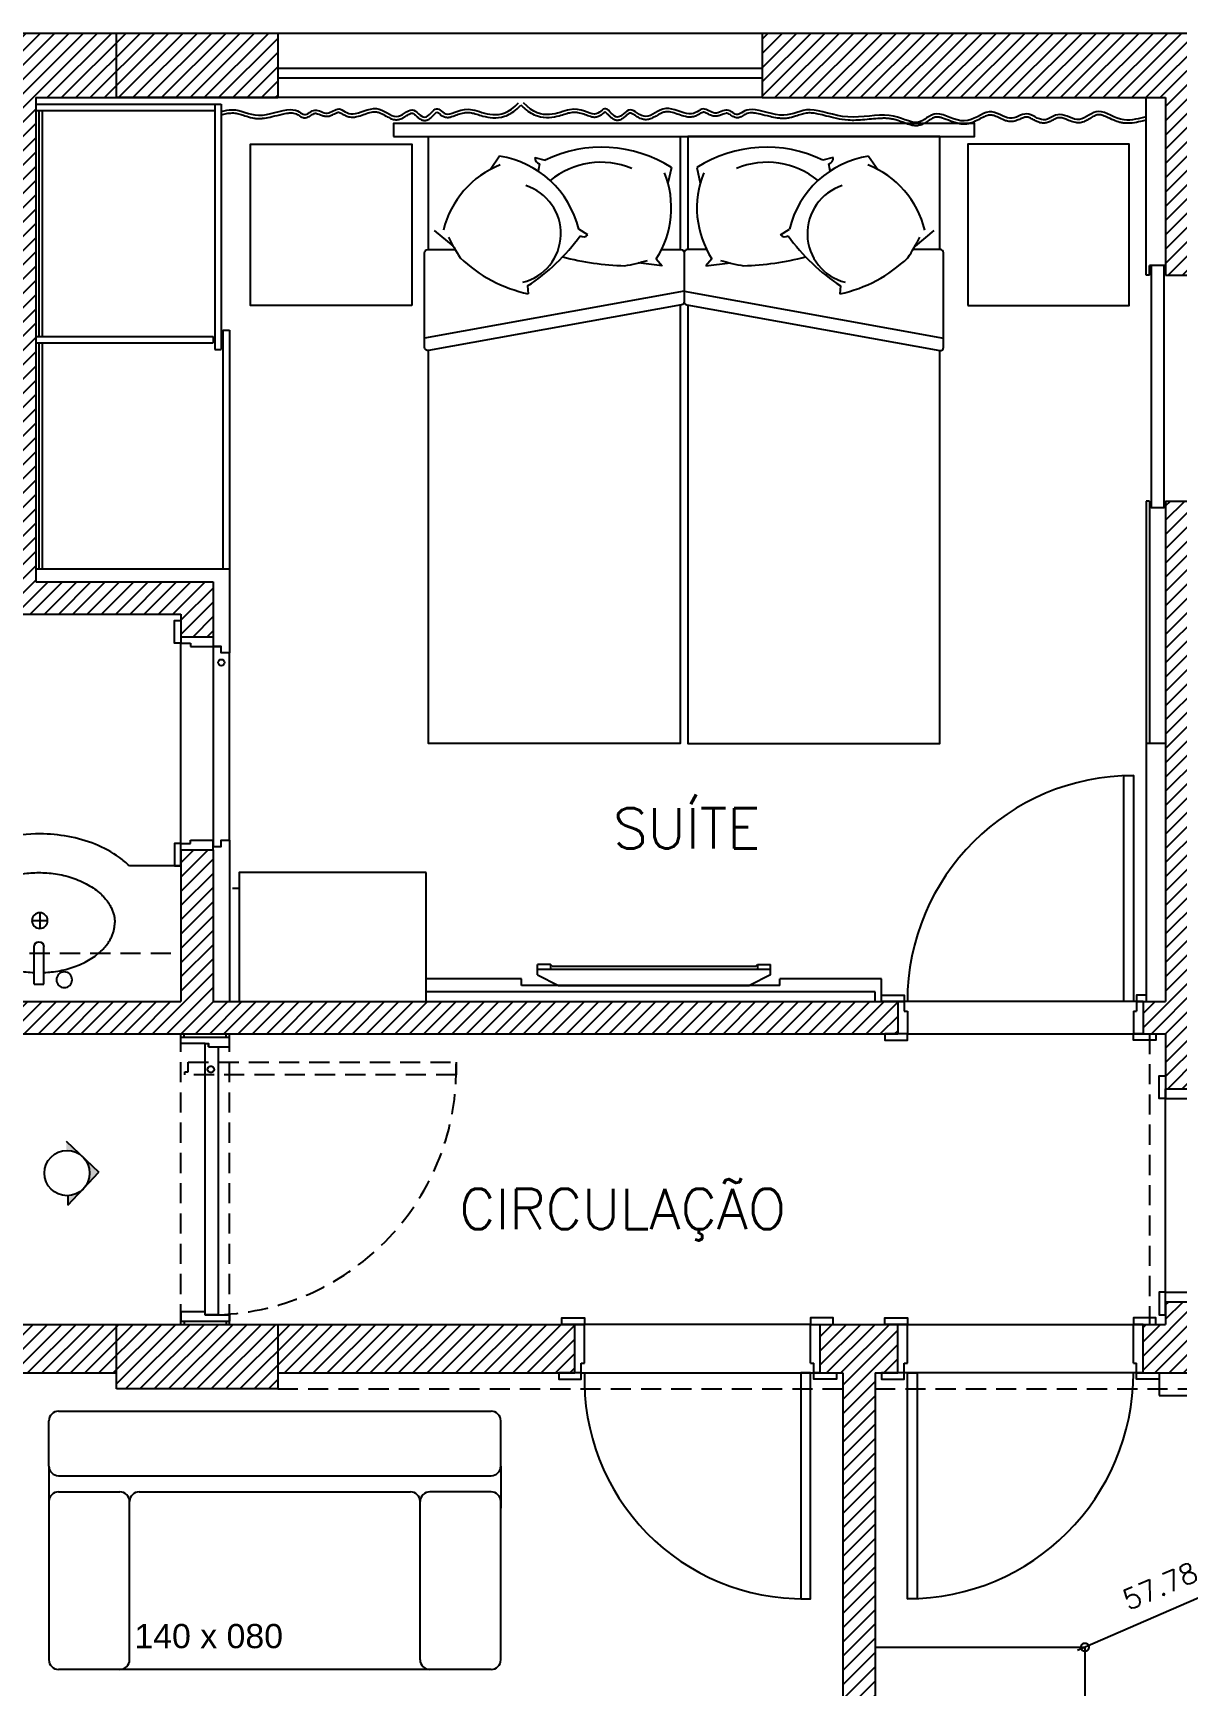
# Model space of a CAD drawing. Extents: x 126968 to 132038, y -1805 to 3860.
# Drawn here: x 127974 to 128328, y -594 to -82 of the extents above; entities that cross this region are included whole.
import ezdxf
from ezdxf.enums import TextEntityAlignment as Align

# ---------------------------------------------------------------- set-up
doc = ezdxf.new("R2010")
doc.units = 0
doc.header["$MEASUREMENT"] = 0
doc.header["$PDMODE"] = 3
doc.linetypes.add('HIDDEN', pattern=[0.375, 0.25, -0.125])
doc.layers.get('0').update_dxf_attribs({"linetype": 'CONTINUOUS'})
doc.layers.get('Defpoints').update_dxf_attribs({"linetype": 'CONTINUOUS'})
doc.layers.add('COTA', color=8, linetype='CONTINUOUS', lineweight=5)
for name, color, linetype in [('ESCR03', 3, 'CONTINUOUS'), ('PENA01', 1, 'CONTINUOUS'), ('PENA02', 2, 'CONTINUOUS'), ('PENA03', 3, 'CONTINUOUS'), ('PENA04', 4, 'CONTINUOUS'), ('PENA06', 6, 'CONTINUOUS')]:
    doc.layers.add(name, color=color, linetype=linetype)
doc.layers.add('PROJEÇÃO', color=1, linetype='HIDDEN', transparency=0.51)
doc.styles.add('Arial', font='arial.ttf', dxfattribs={"height": 0.3125})
doc.styles.add('ROMANS', font='ROMANS.SHX')
doc.styles.get("Standard").update_dxf_attribs({"font": 'romans.shx'})
doc.dimstyles.new('COTAS_1_25', dxfattribs={"dimscale": 25, "dimtxt": 0.25, "dimasz": 0.2, "dimexe": 0.1, "dimexo": 0.2, "dimgap": 0.2, "dimtad": 1, "dimdsep": 46, "dimtxsty": 'Standard', "dimblk1": 'DOTSMALL', "dimblk2": 'DOTSMALL', "dimsah": 1, "dimcen": 0.1, "dimdle": 0.1, "dimse1": 1, "dimse2": 1, "dimclrt": 2, "dimadec": 0, "dimazin": 0, "dimtfac": 1, "dimtmove": 2, "dimatfit": 3, "dimldrblk": 'DOTSMALL', "dimfxl": 1, "dimtolj": 1, "dimtzin": 0, "dimarcsym": 0})

# ---------------------------------------------------------------- blocks, each defined once
blk = doc.blocks.new('LAVATORIO02')
at = {"layer": 'PENA02', "linetype": 'Continuous'}
for p, q in [((-0.4627, 0.275), (-0.4627, 0.2264)), ((-0.4384, 0.2507), (-0.487, 0.2507)), ((-0.4751, 0.0535), (-0.4751, 0.1702)), ((-0.4451, 0.0535), (-0.4451, 0.1702)), ((-0.4451, 0.0535), (-0.4751, 0.0535))]:
    blk.add_line(p, q, dxfattribs=at)
for centre in [(-0.4627, 0.2507), (-0.5387, 0.0674), (-0.3686, 0.0674)]:
    blk.add_circle(centre, 0.0243, dxfattribs=at)
blk.add_arc((-0.4601, 0.1702), 0.015, 0, 180, dxfattribs=at)
blk.add_rational_spline([(-0.2251, 0.2444), (-0.2251, 0.3994), (-0.4601, 0.3994), (-0.6951, 0.3994), (-0.6951, 0.2444)], [1, 0.688869268643, 1, 0.688869268642, 1], degree=2, knots=[3.141593, 3.141593, 3.141593, 4.712389, 4.712389, 6.283185, 6.283185, 6.283185], dxfattribs=at)
for points, weights in [([(-0.4751, 0.0897), (-0.6951, 0.0994), (-0.6951, 0.2444)], [0.97289345728, 0.703070764225, 1]), ([(-0.2251, 0.2444), (-0.2251, 0.0994), (-0.4451, 0.0897)], [1, 0.703070764227, 0.972893457279])]:
    blk.add_rational_spline(points, weights, degree=2, dxfattribs=at)
blk = doc.blocks.new('_DOTSMALL')
at = {"color": 0, "linetype": 'ByBlock', "const_width": 0.5}
blk.add_lwpolyline([(-0.0625, 0, 1), (0.0625, 0, 1)], format="xyb", close=True, dxfattribs=at)
blk = doc.blocks.new('*D218')
at = {"layer": 'COTA', "color": 0, "lineweight": -2, "transparency": 16777216}
blk.add_line((128354.72, -558.46), (128297.14, -583.45), dxfattribs=at)
at = {"layer": 'Defpoints', "color": 0, "transparency": 16777216}
for p in [(128352.43, -559.46), (128299.43, -582.46), (128299.43, -582.46)]:
    blk.add_point(p, dxfattribs=at)
at = {"layer": 'COTA', "color": 0, "lineweight": -2, "transparency": 16777216, "xscale": 5, "yscale": 5, "zscale": 5}
for p, rotation in [((128352.43, -559.46), 23.45902408143434), ((128299.43, -582.46), 203.4590240814343)]:
    blk.add_blockref('_DOTSMALL', p, dxfattribs=dict(at, rotation=rotation))
at = {"layer": 'COTA', "color": 2, "transparency": 16777216, "insert": (128322.69, -563.5), "char_height": 6.25, "attachment_point": 5, "rotation": 23.459}
blk.add_mtext('\\A1;57.78', dxfattribs=at)

msp = doc.modelspace()

# ---------------------------------------------------------------- hatches: boundary and pattern name
h = msp.add_hatch(color=256)
h.paths.add_polyline_path([(127989.232, -440.4, 0.1916668), (127991.146, -435.59, 0.2061781), (127988.955, -430.504), (127994.041, -435.314)])
h.paths.add_polyline_path([(127988.955, -430.504, 0.1989124), (127983.95, -428.593), (127983.869, -425.695)])
h.paths.add_polyline_path([(127984.422, -445.486), (127984.341, -442.588, 0.1989124), (127989.232, -440.4)])
at = {"layer": 'PENA06'}
h = msp.add_hatch(dxfattribs=at)
h.set_pattern_fill('ANSI31', color=256, scale=25)
h.set_pattern_definition([(45, (126424.6877, -1487.8683), (-2.2097087, 2.2097087), [])])
h.paths.add_polyline_path([(127484.429, -82.458), (127414.429, -82.458), (127414.429, -102.458), (127484.429, -102.458)])
h.paths.add_polyline_path([(127504.429, -82.458), (127484.429, -82.458), (127484.429, -132.458), (127504.429, -132.458)])
h.paths.add_polyline_path([(127314.429, -82.458), (127224.429, -82.458), (127224.429, -402.458), (127239.429, -402.458), (127239.429, -102.458), (127314.429, -102.458)])
h.paths.add_polyline_path([(127389.429, -531.458), (127239.429, -531.458), (127239.429, -482.458), (127224.429, -482.458), (127224.429, -802.458), (127099.429, -802.458), (127099.429, -817.458), (127239.429, -817.458), (127239.429, -546.458), (127314.429, -546.458), (127314.429, -731.458), (127489.429, -731.458), (127489.429, -817.458), (127629.429, -817.458), (127629.429, -802.458), (127504.429, -802.458), (127504.429, -505.458), (127489.429, -505.458), (127489.429, -509.458), (127489.429, -531.458), (127459.429, -531.458), (127459.429, -546.458), (127489.429, -546.458), (127489.429, -716.458), (127329.429, -716.458), (127329.429, -546.458), (127389.429, -546.458)])
h.paths.add_polyline_path([(127504.429, -361.458), (127484.429, -361.458), (127484.429, -411.458), (127504.429, -411.458)])
h.paths.add_polyline_path([(127504.429, -132.458), (127489.429, -132.458), (127489.429, -361.458), (127504.429, -361.458)])
h.paths.add_polyline_path([(127621.429, -377.458), (127616.429, -377.458), (127504.429, -377.458), (127504.429, -392.458), (127621.429, -392.458)])
h.paths.add_polyline_path([(128241.429, -382.458), (128236.429, -382.458), (128029.429, -382.458), (128029.429, -335.458), (128019.429, -335.458), (128019.429, -340.458), (128019.429, -382.458), (127779.429, -382.458), (127779.429, -262.458), (127849.429, -262.458), (127849.429, -252.458), (127779.429, -252.458), (127779.429, -244.458), (127769.429, -244.458), (127769.429, -247.458), (127769.429, -297.458), (127769.429, -382.458), (127697.429, -382.458), (127697.429, -392.458), (127701.429, -392.458), (128241.429, -392.458)])
h.paths.add_polyline_path([(127789.429, -82.458), (127769.429, -82.458), (127769.429, -132.458), (127789.429, -132.458)])
h.paths.add_polyline_path([(127769.429, -82.458), (127614.429, -82.458), (127614.429, -102.458), (127769.429, -102.458)])
h.paths.add_polyline_path([(127999.429, -82.458), (127964.429, -82.458), (127964.429, -252.458), (127924.429, -252.458), (127909.429, -252.458), (127909.429, -262.458), (128019.429, -262.458), (128019.429, -269.458), (128029.429, -269.458), (128029.429, -252.458), (127974.429, -252.458), (127974.429, -102.458), (127999.429, -102.458)])
h.paths.add_polyline_path([(128049.429, -82.458), (127999.429, -82.458), (127999.429, -102.458), (128049.429, -102.458)])
h.paths.add_polyline_path([(128339.429, -82.458), (128199.429, -82.458), (128199.429, -102.458), (128324.429, -102.458), (128324.429, -157.458), (128339.429, -157.458)])
h.paths.add_polyline_path([(128361.929, -237.458), (128339.429, -237.458), (128339.429, -227.458), (128324.429, -227.458), (128324.429, -382.458), (128317.429, -382.458), (128317.429, -392.458), (128321.429, -392.458), (128324.429, -392.458), (128324.429, -409.458), (128334.429, -409.458), (128334.429, -404.458), (128334.429, -252.458), (128361.929, -252.458)])
h.paths.add_polyline_path([(128589.429, -237.458), (128421.929, -237.458), (128421.929, -252.458), (128449.429, -252.458), (128449.429, -482.458), (128334.429, -482.458), (128334.429, -475.458), (128324.429, -475.458), (128324.429, -479.458), (128324.429, -482.458), (128317.429, -482.458), (128317.429, -497.458), (128322.429, -497.458), (128466.429, -497.458), (128466.429, -482.458), (128461.429, -482.458), (128459.429, -482.458), (128459.429, -252.458), (128574.429, -252.458), (128574.429, -302.458), (128589.429, -302.458)])
h.paths.add_polyline_path([(128589.429, -332.458), (128574.429, -332.458), (128574.429, -467.458), (128589.429, -467.458)], flags=17)
h.paths.add_polyline_path([(128594.429, -467.458), (128574.429, -467.458), (128574.429, -517.458), (128594.429, -517.458)])
h.paths.add_polyline_path([(128574.429, -482.458), (128532.429, -482.458), (128532.429, -497.458), (128536.429, -497.458), (128574.429, -497.458)], flags=17)
h.paths.add_polyline_path([(128589.429, -667.458), (128574.429, -667.458), (128574.429, -802.458), (128234.429, -802.458), (128234.429, -497.458), (128241.429, -497.458), (128241.429, -482.458), (128237.429, -482.458), (128217.429, -482.458), (128217.429, -497.458), (128222.429, -497.458), (128224.429, -497.458), (128224.429, -802.458), (128171.929, -802.458), (128171.929, -817.458), (128589.429, -817.458)])
h.paths.add_polyline_path([(127964.429, -497.458), (127999.429, -497.458), (127999.429, -482.458), (127954.429, -482.458), (127954.429, -802.458), (127829.429, -802.458), (127829.429, -817.458), (128021.929, -817.458), (128021.929, -802.458), (127964.429, -802.458)])
h.paths.add_polyline_path([(128049.429, -482.458), (127999.429, -482.458), (127999.429, -502.458), (128049.429, -502.458)])
h.paths.add_polyline_path([(128141.429, -482.458), (128137.429, -482.458), (128049.429, -482.458), (128049.429, -497.458), (128141.429, -497.458)])

# ---------------------------------------------------------------- linework, layer by layer
at = {"ltscale": 0.01}
for p, q in [((128118.11, -120.564), (128115.265, -124.714)), ((128129.062, -120.956), (128132.258, -121.808)), ((128221.482, -120.956), (128218.286, -121.808)), ((128232.434, -120.564), (128235.279, -124.714)), ((128171.334, -124.056), (128170.278, -128.975)), ((128179.21, -124.056), (128180.266, -128.975)), ((128145.446, -144.911), (128142.63, -143.177)), ((128205.098, -144.911), (128207.914, -143.177)), ((128097.889, -143.613), (128103.717, -148.43)), ((128252.655, -143.613), (128246.827, -148.43)), ((128166.648, -152.435), (128168.509, -154.587)), ((128183.896, -152.435), (128182.035, -154.587)), ((128168.509, -154.587), (128161.003, -153.67)), ((128182.035, -154.587), (128189.541, -153.67)), ((128126.778, -160.787), (128127.002, -163.221)), ((128223.766, -160.787), (128223.542, -163.221))]:
    msp.add_line(p, q, dxfattribs=at)
for p, q in [((128175.272, -162.433), (128094.9, -176.937)), ((128175.272, -162.433), (128255.644, -176.937)), ((128129.859, -374.208), (128129.859, -370.958)), ((128133.859, -370.958), (128129.859, -370.958)), ((128129.859, -372.458), (128201.999, -372.458)), ((128134.359, -371.458), (128133.859, -370.958)), ((128133.859, -370.958), (128133.859, -372.458)), ((128133.859, -372.458), (128201.999, -372.458)), ((128134.359, -371.458), (128197.499, -371.458)), ((128197.499, -371.458), (128197.999, -370.958)), ((128197.999, -370.958), (128201.999, -370.958)), ((128197.999, -370.958), (128197.999, -372.458)), ((128201.999, -374.208), (128201.999, -370.958)), ((128129.859, -374.208), (128136.359, -377.458)), ((128136.359, -377.458), (128195.499, -377.458)), ((128201.999, -374.208), (128195.499, -377.458)), ((127983.869, -425.695), (127994.041, -435.314)), ((127984.422, -445.486), (127994.041, -435.314)), ((127984.341, -442.588), (127984.422, -445.486)), ((127981.508, -509.343), (128115.508, -509.343)), ((127978.508, -526.343), (127978.508, -512.343)), ((128118.508, -526.343), (128118.508, -512.343)), ((127978.508, -526.343), (127978.508, -586.343)), ((128118.508, -526.343), (128118.508, -539.343)), ((127981.508, -529.343), (128115.508, -529.343)), ((127981.508, -534.343), (128000.508, -534.343)), ((128003.508, -542.343), (128003.508, -537.343)), ((128006.508, -534.343), (128090.508, -534.343)), ((128093.508, -542.343), (128093.508, -537.343)), ((128115.508, -534.343), (128096.508, -534.343)), ((128118.508, -586.343), (128118.508, -537.343)), ((128118.508, -586.343), (128118.508, -537.343)), ((128003.508, -586.343), (128003.508, -542.343)), ((128093.508, -586.343), (128093.508, -542.343)), ((128115.508, -589.343), (127981.508, -589.343))]:
    msp.add_line(p, q)
for points in [[(128085.214, -114.458), (128265.214, -114.458), (128265.214, -110.458), (128085.214, -110.458)], [(128090.947, -166.877), (128040.947, -166.877), (128040.947, -116.877), (128090.947, -116.877)], [(128263.137, -166.877), (128313.137, -166.877), (128313.137, -116.877), (128263.137, -116.877)]]:
    msp.add_lwpolyline(points, close=True)
for points in [[(128096.072, -149.539), (128096.072, -114.539), (128174.072, -114.539), (128174.072, -149.539)], [(128254.472, -149.539), (128254.472, -114.539), (128176.472, -114.539), (128176.472, -149.539)], [(128174.072, -166.708), (128174.072, -302.539), (128096.072, -302.539), (128096.072, -180.792)], [(128176.472, -166.708), (128176.472, -302.539), (128254.472, -302.539), (128254.472, -180.792)]]:
    msp.add_lwpolyline(points)
for points in [[(128168.293, -149.539), (128174.272, -149.539, -0.4142136), (128175.272, -150.539), (128175.272, -165.655, -0.3628075), (128174.45, -166.639), (128096.073, -180.792, -0.4661556), (128094.9, -179.807), (128094.9, -150.539, -0.4142136), (128095.9, -149.539), (128104.362, -149.539)], [(128182.251, -149.539), (128176.272, -149.539, 0.4142136), (128175.272, -150.539), (128175.272, -165.655, 0.3628075), (128176.094, -166.639), (128254.471, -180.792, 0.4661556), (128255.644, -179.807), (128255.644, -150.539, 0.4142136), (128254.644, -149.539), (128246.182, -149.539)]]:
    msp.add_lwpolyline(points, format="xyb")
msp.add_circle((127984.146, -435.59), 7)
for centre, radius, start, end in [((128113.426, -150.243), 30.047, 13.60214, 81.03184), ((128130.872, -121.146), 1.82, 174.01943, 257.29237), ((128149.765, -158.24), 40.42, 57.7495, 115.66577), ((128149.502, -147.176), 24.688, 67.23781, 129.55432), ((128200.779, -158.24), 40.42, 64.33423, 122.2505), ((128201.042, -147.176), 24.688, 50.44568, 112.76219), ((128237.118, -150.243), 30.047, 98.96816, 166.39786), ((128219.672, -121.146), 1.82, 282.70763, 5.98057), ((128128.977, -150.343), 29.067, 111.46314, 166.3499), ((128189.374, -134.423), 60.016, 168.9507, 171.1852), ((128142.242, -136.648), 29.067, 327.10293, 21.98969), ((128208.302, -136.648), 29.067, 158.01031, 212.89707), ((128161.169, -134.423), 60.016, 8.8148, 11.0493), ((128221.567, -150.343), 29.067, 13.6501, 68.53686), ((128121.514, -144.554), 15.584, 284.29711, 72.12473), ((128229.029, -144.554), 15.584, 107.87527, 255.70289), ((128160.655, -116.036), 65.508, 206.93984, 213.35396), ((128094.19, -110.39), 60.016, 302.88754, 324.50213), ((128144.064, -143.728), 1.82, 236.16046, 319.4334), ((128206.48, -143.728), 1.82, 220.5666, 303.83954), ((128256.354, -110.39), 60.016, 215.49787, 237.11246), ((128189.889, -116.036), 65.508, 326.64604, 333.06016), ((128136.038, -120.726), 43.446, 226.1429, 257.99534), ((128159.674, -67.561), 87.035, 255.35039, 268.13843), ((128145.36, -90.057), 65.508, 280.09887, 286.51299), ((128205.184, -90.057), 65.508, 253.48701, 259.90113), ((128190.87, -67.561), 87.035, 271.86157, 284.64961), ((128214.506, -120.726), 43.446, 282.00466, 313.8571)]:
    msp.add_arc(centre, radius, start, end, dxfattribs=at)
for centre, start, end in [((127981.508, -512.343), 90, 180), ((128115.508, -512.343), 0, 90), ((127981.508, -526.343), 180, 270), ((128115.508, -526.343), 270, 0), ((127981.508, -537.343), 90, 180), ((128000.508, -537.343), 0, 90), ((128006.508, -537.343), 90, 180), ((128090.508, -537.343), 0, 90), ((128096.508, -537.343), 90, 180), ((128115.508, -537.343), 0, 90), ((127981.508, -586.343), 180, 270), ((128000.508, -586.343), 270, 0), ((128096.508, -586.343), 180, 270), ((128115.508, -586.343), 270, 0)]:
    msp.add_arc(centre, 3, start, end)
for points, knots in [([(128031.929, -106.707), (128033.12, -106.427), (128037.669, -105.587), (128042.375, -109.637), (128054.874, -104.573), (128057.577, -109.131), (128060.786, -105.079), (128064.84, -108.455), (128068.387, -104.573), (128071.934, -109.131), (128080.379, -103.897), (128086.291, -110.481), (128091.189, -104.066), (128094.969, -110.849), (128098.762, -103.742), (128101.25, -109.546), (128108.598, -103.505), (128118.079, -110.256), (128124.005, -104.097)], [18.6780891, 18.6780891, 18.6780891, 18.6780891, 19, 20, 21, 22, 23, 24, 25, 26, 27, 28, 29, 30, 31, 32, 33, 34, 34, 34, 34]), ([(128031.929, -107.735), (128032.198, -107.671), (128032.461, -107.61), (128033.305, -107.427), (128033.859, -107.326), (128034.689, -107.229), (128034.991, -107.208), (128035.558, -107.2), (128035.832, -107.213), (128036.633, -107.295), (128037.144, -107.405), (128038.174, -107.692), (128038.691, -107.87), (128039.973, -108.302), (128040.759, -108.562), (128042.068, -108.818), (128042.524, -108.88), (128043.373, -108.927), (128043.756, -108.925), (128044.526, -108.88), (128044.915, -108.839), (128046.091, -108.674), (128046.886, -108.511), (128048.736, -108.086), (128049.782, -107.809), (128051.437, -107.427), (128052.088, -107.296), (128052.882, -107.199), (128053.101, -107.181), (128053.496, -107.169), (128053.678, -107.176), (128054.185, -107.221), (128054.471, -107.286), (128055.214, -107.534), (128055.599, -107.771), (128056.18, -108.137), (128056.36, -108.253), (128056.766, -108.471), (128056.994, -108.577), (128057.39, -108.671), (128057.524, -108.691), (128057.79, -108.703), (128057.919, -108.696), (128058.35, -108.638), (128058.616, -108.541), (128059.092, -108.322), (128059.305, -108.197), (128059.705, -107.952), (128059.892, -107.831), (128060.292, -107.587), (128060.499, -107.475), (128060.761, -107.37), (128060.841, -107.345), (128060.985, -107.314), (128061.043, -107.308), (128061.194, -107.311), (128061.285, -107.321), (128061.609, -107.385), (128061.888, -107.48), (128062.515, -107.724), (128062.862, -107.871), (128063.563, -108.103), (128063.908, -108.196), (128064.442, -108.249), (128064.603, -108.255), (128064.953, -108.237), (128065.134, -108.211), (128065.474, -108.136), (128065.636, -108.087), (128066.228, -107.875), (128066.606, -107.67), (128067.283, -107.309), (128067.583, -107.153), (128067.931, -107.024), (128068.028, -106.998), (128068.163, -106.975), (128068.21, -106.972), (128068.285, -106.973), (128068.313, -106.976), (128068.393, -106.992), (128068.441, -107.005), (128068.648, -107.076), (128068.856, -107.178), (128069.349, -107.454), (128069.635, -107.626), (128070.289, -107.969), (128070.659, -108.142), (128071.497, -108.407), (128071.966, -108.497), (128072.705, -108.507), (128072.944, -108.493), (128073.411, -108.433), (128073.643, -108.389), (128074.559, -108.18), (128075.242, -107.944), (128076.604, -107.475), (128077.283, -107.242), (128078.568, -106.916), (128079.172, -106.827), (128079.888, -106.86), (128080.071, -106.884), (128080.448, -106.962), (128080.639, -107.016), (128081.414, -107.285), (128082.016, -107.607), (128083.096, -108.221), (128083.569, -108.5), (128084.447, -108.929), (128084.845, -109.095), (128085.512, -109.261), (128085.76, -109.301), (128086.215, -109.321), (128086.414, -109.31), (128086.794, -109.26), (128086.978, -109.22), (128087.663, -109.025), (128088.112, -108.798), (128088.934, -108.322), (128089.308, -108.07), (128089.986, -107.641), (128090.291, -107.465), (128090.637, -107.324), (128090.73, -107.295), (128090.858, -107.269), (128090.902, -107.265), (128090.97, -107.264), (128090.998, -107.267), (128091.072, -107.281), (128091.115, -107.293), (128091.296, -107.36), (128091.471, -107.458), (128091.864, -107.74), (128092.081, -107.922), (128092.538, -108.317), (128092.779, -108.53), (128093.3, -108.939), (128093.58, -109.137), (128094.088, -109.375), (128094.278, -109.445), (128094.631, -109.519), (128094.784, -109.536), (128095.105, -109.533), (128095.268, -109.512), (128095.568, -109.44), (128095.708, -109.39), (128096.153, -109.194), (128096.417, -109.011), (128096.901, -108.622), (128097.121, -108.412), (128097.535, -107.996), (128097.73, -107.789), (128098.091, -107.416), (128098.259, -107.249), (128098.541, -107.001), (128098.659, -106.92), (128098.718, -106.888)], [18.657086, 18.657086, 18.657086, 18.657086, 18.7305994, 18.7305994, 18.899038, 18.899038, 19.0039197, 19.0039197, 19.1088015, 19.1088015, 19.3185651, 19.3185651, 19.5283286, 19.5283286, 19.8152774, 19.8152774, 19.9580324, 19.9580324, 20.067214, 20.067214, 20.1763956, 20.1763956, 20.3947587, 20.3947587, 20.6914972, 20.6914972, 20.9102669, 20.9102669, 21.0037219, 21.0037219, 21.0971769, 21.0971769, 21.284087, 21.284087, 21.6360236, 21.6360236, 21.7904744, 21.7904744, 21.9449252, 21.9449252, 22.0138948, 22.0138948, 22.0828644, 22.0828644, 22.2562165, 22.2562165, 22.4295686, 22.4295686, 22.6029206, 22.6029206, 22.8243632, 22.8243632, 22.9368922, 22.9368922, 23.0572453, 23.0572453, 23.1775984, 23.1775984, 23.4338396, 23.4338396, 23.6900808, 23.6900808, 23.9033033, 23.9033033, 23.9906879, 23.9906879, 24.0881136, 24.0881136, 24.1855394, 24.1855394, 24.4643835, 24.4643835, 24.7432277, 24.7432277, 24.8741702, 24.8741702, 24.9669216, 24.9669216, 25.0448196, 25.0448196, 25.1227175, 25.1227175, 25.330982, 25.330982, 25.5392466, 25.5392466, 25.7475111, 25.7475111, 25.9557756, 25.9557756, 26.0492195, 26.0492195, 26.1426633, 26.1426633, 26.4185161, 26.4185161, 26.6943689, 26.6943689, 26.9702217, 26.9702217, 27.0713889, 27.0713889, 27.1725562, 27.1725562, 27.4775891, 27.4775891, 27.7093541, 27.7093541, 27.8890205, 27.8890205, 27.9884387, 27.9884387, 28.0652872, 28.0652872, 28.1421357, 28.1421357, 28.3640842, 28.3640842, 28.5860326, 28.5860326, 28.8079811, 28.8079811, 28.9088213, 28.9088213, 28.9828601, 28.9828601, 29.0512987, 29.0512987, 29.1197372, 29.1197372, 29.2980283, 29.2980283, 29.4763193, 29.4763193, 29.6546103, 29.6546103, 29.8329014, 29.8329014, 29.9260605, 29.9260605, 29.9903087, 29.9903087, 30.0565324, 30.0565324, 30.1227561, 30.1227561, 30.2813396, 30.2813396, 30.439923, 30.439923, 30.5985064, 30.5985064, 30.7561131, 30.7561131, 30.9077706, 30.9077706, 30.9077706, 30.9077706]), ([(128098.718, -106.888), (128098.767, -106.911), (128098.862, -106.969), (128099.102, -107.151), (128099.247, -107.273), (128099.577, -107.548), (128099.762, -107.701), (128100.221, -108.028), (128100.504, -108.202), (128101.168, -108.472), (128101.551, -108.566), (128102.117, -108.574), (128102.272, -108.564), (128102.568, -108.527), (128102.712, -108.5), (128103.139, -108.402), (128103.415, -108.315), (128104.226, -108.032), (128104.766, -107.811), (128105.91, -107.417), (128106.512, -107.243), (128107.565, -107.082), (128107.992, -107.049), (128108.753, -107.07), (128109.076, -107.099), (128109.654, -107.197), (128109.906, -107.253), (128110.445, -107.392), (128110.728, -107.475), (128111.617, -107.746), (128112.26, -107.958), (128113.899, -108.421), (128114.94, -108.658), (128117.191, -108.781), (128118.404, -108.662), (128120.919, -107.801), (128122.215, -107.063), (128123.927, -105.584), (128124.325, -105.207), (128124.726, -104.79)], [31.1949923, 31.1949923, 31.1949923, 31.1949923, 31.3431727, 31.3431727, 31.491353, 31.491353, 31.6395334, 31.6395334, 31.8115776, 31.8115776, 31.9836219, 31.9836219, 32.0468354, 32.0468354, 32.110049, 32.110049, 32.2364761, 32.2364761, 32.4791965, 32.4791965, 32.721917, 32.721917, 32.8768553, 32.8768553, 32.9845198, 32.9845198, 33.0620597, 33.0620597, 33.1395996, 33.1395996, 33.2946795, 33.2946795, 33.5083761, 33.5083761, 33.7220728, 33.7220728, 33.9357694, 33.9357694, 34, 34, 34, 34]), ([(128150.842, -106.888), (128150.794, -106.911), (128150.698, -106.969), (128150.459, -107.151), (128150.314, -107.273), (128149.984, -107.548), (128149.798, -107.701), (128149.34, -108.028), (128149.057, -108.202), (128148.393, -108.472), (128148.009, -108.566), (128147.443, -108.574), (128147.289, -108.564), (128146.993, -108.527), (128146.848, -108.5), (128146.421, -108.402), (128146.145, -108.315), (128145.335, -108.032), (128144.795, -107.811), (128143.65, -107.417), (128143.048, -107.243), (128141.996, -107.082), (128141.569, -107.049), (128140.808, -107.07), (128140.485, -107.099), (128139.906, -107.197), (128139.654, -107.253), (128139.116, -107.392), (128138.832, -107.475), (128137.943, -107.746), (128137.3, -107.958), (128135.661, -108.421), (128134.621, -108.658), (128132.369, -108.781), (128131.156, -108.662), (128128.641, -107.801), (128127.346, -107.063), (128125.633, -105.584), (128125.235, -105.207), (128124.835, -104.79)], [31.1949923, 31.1949923, 31.1949923, 31.1949923, 31.3431727, 31.3431727, 31.491353, 31.491353, 31.6395334, 31.6395334, 31.8115776, 31.8115776, 31.9836219, 31.9836219, 32.0468354, 32.0468354, 32.110049, 32.110049, 32.2364761, 32.2364761, 32.4791965, 32.4791965, 32.721917, 32.721917, 32.8768553, 32.8768553, 32.9845198, 32.9845198, 33.0620597, 33.0620597, 33.1395996, 33.1395996, 33.2946795, 33.2946795, 33.5083761, 33.5083761, 33.7220728, 33.7220728, 33.9357694, 33.9357694, 34, 34, 34, 34]), ([(128318.429, -108.429), (128316.291, -108.903), (128310.352, -110.616), (128303.341, -104.501), (128297.981, -111.268), (128291.352, -105.911), (128286.697, -111.127), (128281.337, -105.77), (128276.4, -110.704), (128269.912, -104.642), (128262.436, -112.113), (128252.704, -105.065), (128248.049, -112.395), (128239.728, -106.334), (128225.765, -109.975), (128213.266, -104.404), (128207.185, -109.637), (128194.686, -104.573), (128191.984, -109.131), (128188.774, -105.079), (128184.721, -108.455), (128181.174, -104.573), (128177.627, -109.131), (128169.181, -103.897), (128163.269, -110.481), (128158.371, -104.066), (128154.591, -110.849), (128150.799, -103.742), (128148.31, -109.546), (128140.962, -103.505), (128131.481, -110.256), (128125.555, -104.097)], [5.2888318, 5.2888318, 5.2888318, 5.2888318, 6, 7, 8, 9, 10, 11, 12, 13, 14, 15, 16, 17, 18, 19, 20, 21, 22, 23, 24, 25, 26, 27, 28, 29, 30, 31, 32, 33, 34, 34, 34, 34]), ([(128318.429, -109.454), (128317.867, -109.581), (128317.273, -109.725), (128315.838, -110.045), (128314.982, -110.216), (128313.535, -110.388), (128312.951, -110.426), (128312.005, -110.407), (128311.642, -110.38), (128310.928, -110.281), (128310.581, -110.21), (128309.571, -109.953), (128308.936, -109.721), (128307.552, -109.146), (128306.827, -108.79), (128305.612, -108.241), (128305.103, -108.032), (128304.432, -107.841), (128304.225, -107.797), (128303.83, -107.75), (128303.651, -107.751), (128303.276, -107.797), (128303.083, -107.842), (128302.472, -108.046), (128302.028, -108.277), (128301.094, -108.829), (128300.605, -109.148), (128299.653, -109.681), (128299.201, -109.905), (128298.473, -110.134), (128298.231, -110.192), (128297.749, -110.261), (128297.516, -110.272), (128297.063, -110.262), (128296.84, -110.239), (128295.972, -110.103), (128295.365, -109.896), (128294.218, -109.456), (128293.676, -109.219), (128292.772, -108.883), (128292.396, -108.768), (128291.752, -108.657), (128291.502, -108.661), (128290.934, -108.768), (128290.629, -108.874), (128289.978, -109.162), (128289.635, -109.343), (128288.908, -109.717), (128288.524, -109.91), (128287.759, -110.197), (128287.387, -110.302), (128286.752, -110.369), (128286.508, -110.371), (128286.039, -110.325), (128285.814, -110.28), (128285.08, -110.083), (128284.608, -109.869), (128283.716, -109.424), (128283.295, -109.19), (128282.507, -108.798), (128282.14, -108.642), (128281.696, -108.524), (128281.575, -108.502), (128281.365, -108.481), (128281.275, -108.48), (128281.077, -108.494), (128280.972, -108.509), (128280.545, -108.598), (128280.179, -108.735), (128279.367, -109.081), (128278.924, -109.29), (128277.948, -109.659), (128277.41, -109.82), (128276.599, -109.889), (128276.374, -109.892), (128275.923, -109.859), (128275.702, -109.823), (128275.277, -109.727), (128275.07, -109.666), (128274.25, -109.387), (128273.668, -109.102), (128272.535, -108.561), (128271.985, -108.303), (128271.065, -107.994), (128270.687, -107.909), (128270.16, -107.874), (128269.996, -107.877), (128269.669, -107.912), (128269.494, -107.945), (128268.851, -108.119), (128268.331, -108.344), (128267.207, -108.903), (128266.605, -109.235), (128265.318, -109.872), (128264.634, -110.178), (128263.516, -110.507), (128263.122, -110.595), (128262.362, -110.69), (128261.994, -110.705), (128261.272, -110.671), (128260.916, -110.626), (128259.595, -110.381), (128258.663, -110.053), (128256.89, -109.377), (128256.049, -109.029), (128254.934, -108.672), (128254.591, -108.581), (128254.055, -108.485), (128253.847, -108.463), (128253.513, -108.459), (128253.377, -108.469), (128253.104, -108.509), (128252.968, -108.54), (128252.421, -108.703), (128251.998, -108.92), (128251.11, -109.472), (128250.647, -109.804), (128249.722, -110.394), (128249.271, -110.656), (128248.498, -110.959), (128248.216, -111.046), (128247.675, -111.15), (128247.419, -111.175), (128246.916, -111.181), (128246.668, -111.164), (128245.77, -111.045), (128245.133, -110.857), (128243.835, -110.414), (128243.173, -110.156), (128241.796, -109.662), (128241.081, -109.425), (128239.885, -109.132), (128239.425, -109.041), (128238.583, -108.929), (128238.206, -108.898), (128237.418, -108.865), (128237.01, -108.864), (128235.748, -108.895), (128234.858, -108.963), (128232.205, -109.205), (128230.362, -109.423), (128227.685, -109.505), (128226.879, -109.5), (128224.859, -109.366), (128223.673, -109.174), (128221.398, -108.7), (128220.307, -108.417), (128218.418, -107.929), (128217.603, -107.719), (128216.255, -107.427), (128215.701, -107.326), (128214.871, -107.229), (128214.57, -107.208), (128214.002, -107.2), (128213.729, -107.213), (128212.927, -107.295), (128212.416, -107.405), (128211.387, -107.692), (128210.869, -107.87), (128209.587, -108.302), (128208.802, -108.562), (128207.493, -108.818), (128207.036, -108.88), (128206.187, -108.927), (128205.804, -108.925), (128205.035, -108.88), (128204.645, -108.839), (128203.469, -108.674), (128202.675, -108.511), (128200.825, -108.086), (128199.778, -107.809), (128198.124, -107.427), (128197.472, -107.296), (128196.679, -107.199), (128196.46, -107.181), (128196.065, -107.169), (128195.883, -107.176), (128195.376, -107.221), (128195.09, -107.286), (128194.347, -107.534), (128193.962, -107.771), (128193.381, -108.137), (128193.2, -108.253), (128192.795, -108.471), (128192.567, -108.577), (128192.171, -108.671), (128192.037, -108.691), (128191.771, -108.703), (128191.641, -108.696), (128191.21, -108.638), (128190.944, -108.541), (128190.468, -108.322), (128190.255, -108.197), (128189.856, -107.952), (128189.669, -107.831), (128189.268, -107.587), (128189.062, -107.475), (128188.799, -107.37), (128188.719, -107.345), (128188.575, -107.314), (128188.518, -107.308), (128188.366, -107.311), (128188.276, -107.321), (128187.952, -107.385), (128187.673, -107.48), (128187.046, -107.724), (128186.698, -107.871), (128185.997, -108.103), (128185.652, -108.196), (128185.118, -108.249), (128184.957, -108.255), (128184.607, -108.237), (128184.426, -108.211), (128184.086, -108.136), (128183.925, -108.087), (128183.332, -107.875), (128182.954, -107.67), (128182.277, -107.309), (128181.978, -107.153), (128181.629, -107.024), (128181.532, -106.998), (128181.398, -106.975), (128181.351, -106.972), (128181.276, -106.973), (128181.247, -106.976), (128181.167, -106.992), (128181.119, -107.005), (128180.912, -107.076), (128180.705, -107.178), (128180.211, -107.454), (128179.925, -107.626), (128179.271, -107.969), (128178.901, -108.142), (128178.064, -108.407), (128177.594, -108.497), (128176.855, -108.507), (128176.617, -108.493), (128176.149, -108.433), (128175.917, -108.389), (128175.002, -108.18), (128174.319, -107.944), (128172.956, -107.475), (128172.277, -107.242), (128170.992, -106.916), (128170.388, -106.827), (128169.672, -106.86), (128169.489, -106.884), (128169.112, -106.962), (128168.922, -107.016), (128168.147, -107.285), (128167.544, -107.607), (128166.464, -108.221), (128165.992, -108.5), (128165.114, -108.929), (128164.716, -109.095), (128164.048, -109.261), (128163.801, -109.301), (128163.345, -109.321), (128163.146, -109.31), (128162.766, -109.26), (128162.583, -109.22), (128161.898, -109.025), (128161.448, -108.798), (128160.627, -108.322), (128160.252, -108.07), (128159.574, -107.641), (128159.269, -107.465), (128158.924, -107.324), (128158.831, -107.295), (128158.703, -107.269), (128158.659, -107.265), (128158.59, -107.264), (128158.563, -107.267), (128158.488, -107.281), (128158.445, -107.293), (128158.264, -107.36), (128158.089, -107.458), (128157.696, -107.74), (128157.479, -107.922), (128157.022, -108.317), (128156.782, -108.53), (128156.26, -108.939), (128155.98, -109.137), (128155.473, -109.375), (128155.282, -109.445), (128154.929, -109.519), (128154.776, -109.536), (128154.455, -109.533), (128154.293, -109.512), (128153.993, -109.44), (128153.853, -109.39), (128153.407, -109.194), (128153.143, -109.011), (128152.659, -108.622), (128152.44, -108.412), (128152.025, -107.996), (128151.831, -107.789), (128151.469, -107.416), (128151.302, -107.249), (128151.019, -107.001), (128150.902, -106.92), (128150.842, -106.888)], [5.3132129, 5.3132129, 5.3132129, 5.3132129, 5.5013188, 5.5013188, 5.7520601, 5.7520601, 5.9182584, 5.9182584, 6.0207723, 6.0207723, 6.1232862, 6.1232862, 6.328314, 6.328314, 6.5980583, 6.5980583, 6.8243342, 6.8243342, 6.9378321, 6.9378321, 7.061335, 7.061335, 7.1848379, 7.1848379, 7.4369635, 7.4369635, 7.6890891, 7.6890891, 7.8930712, 7.8930712, 7.9882201, 7.9882201, 8.0755339, 8.0755339, 8.1628476, 8.1628476, 8.4247977, 8.4247977, 8.6867478, 8.6867478, 8.9019341, 8.9019341, 9.1171204, 9.1171204, 9.3323067, 9.3323067, 9.547493, 9.547493, 9.7626793, 9.7626793, 9.9401188, 9.9401188, 10.0415593, 10.0415593, 10.1429998, 10.1429998, 10.3851774, 10.3851774, 10.6273549, 10.6273549, 10.8695324, 10.8695324, 10.9701926, 10.9701926, 11.0585456, 11.0585456, 11.1468986, 11.1468986, 11.3963343, 11.3963343, 11.6457699, 11.6457699, 11.8952056, 11.8952056, 11.9866558, 11.9866558, 12.0748026, 12.0748026, 12.1629495, 12.1629495, 12.432593, 12.432593, 12.7022366, 12.7022366, 12.9067906, 12.9067906, 13.0030345, 13.0030345, 13.0992785, 13.0992785, 13.3379142, 13.3379142, 13.57655, 13.57655, 13.8151858, 13.8151858, 13.937916, 13.937916, 14.0440456, 14.0440456, 14.1501752, 14.1501752, 14.4431042, 14.4431042, 14.7360333, 14.7360333, 14.8787653, 14.8787653, 14.9830006, 14.9830006, 15.0647576, 15.0647576, 15.1465146, 15.1465146, 15.3931231, 15.3931231, 15.6397316, 15.6397316, 15.8461201, 15.8461201, 15.9545805, 15.9545805, 16.0430376, 16.0430376, 16.1314948, 16.1314948, 16.3652888, 16.3652888, 16.5990828, 16.5990828, 16.8328768, 16.8328768, 16.9733572, 16.9733572, 17.0821874, 17.0821874, 17.1910176, 17.1910176, 17.4086781, 17.4086781, 17.8165002, 17.8165002, 17.9902294, 17.9902294, 18.2515792, 18.2515792, 18.5129291, 18.5129291, 18.7305994, 18.7305994, 18.899038, 18.899038, 19.0039197, 19.0039197, 19.1088015, 19.1088015, 19.3185651, 19.3185651, 19.5283286, 19.5283286, 19.8152774, 19.8152774, 19.9580324, 19.9580324, 20.067214, 20.067214, 20.1763956, 20.1763956, 20.3947587, 20.3947587, 20.6914972, 20.6914972, 20.9102669, 20.9102669, 21.0037219, 21.0037219, 21.0971769, 21.0971769, 21.284087, 21.284087, 21.6360236, 21.6360236, 21.7904744, 21.7904744, 21.9449252, 21.9449252, 22.0138948, 22.0138948, 22.0828644, 22.0828644, 22.2562165, 22.2562165, 22.4295686, 22.4295686, 22.6029206, 22.6029206, 22.8243632, 22.8243632, 22.9368922, 22.9368922, 23.0572453, 23.0572453, 23.1775984, 23.1775984, 23.4338396, 23.4338396, 23.6900808, 23.6900808, 23.9033033, 23.9033033, 23.9906879, 23.9906879, 24.0881136, 24.0881136, 24.1855394, 24.1855394, 24.4643835, 24.4643835, 24.7432277, 24.7432277, 24.8741702, 24.8741702, 24.9669216, 24.9669216, 25.0448196, 25.0448196, 25.1227175, 25.1227175, 25.330982, 25.330982, 25.5392466, 25.5392466, 25.7475111, 25.7475111, 25.9557756, 25.9557756, 26.0492195, 26.0492195, 26.1426633, 26.1426633, 26.4185161, 26.4185161, 26.6943689, 26.6943689, 26.9702217, 26.9702217, 27.0713889, 27.0713889, 27.1725562, 27.1725562, 27.4775891, 27.4775891, 27.7093541, 27.7093541, 27.8890205, 27.8890205, 27.9884387, 27.9884387, 28.0652872, 28.0652872, 28.1421357, 28.1421357, 28.3640842, 28.3640842, 28.5860326, 28.5860326, 28.8079811, 28.8079811, 28.9088213, 28.9088213, 28.9828601, 28.9828601, 29.0512987, 29.0512987, 29.1197372, 29.1197372, 29.2980283, 29.2980283, 29.4763193, 29.4763193, 29.6546103, 29.6546103, 29.8329014, 29.8329014, 29.9260605, 29.9260605, 29.9903087, 29.9903087, 30.0565324, 30.0565324, 30.1227561, 30.1227561, 30.2813396, 30.2813396, 30.439923, 30.439923, 30.5985064, 30.5985064, 30.7561131, 30.7561131, 30.9077706, 30.9077706, 30.9077706, 30.9077706])]:
    msp.add_open_spline(points, degree=3, knots=knots)
at = {"layer": 'COTA'}
msp.add_lwpolyline([(128589.429, -817.458), (127484.429, -817.458), (127484.429, -82.458), (128589.429, -82.458)], close=True, dxfattribs=at)
at = {"layer": 'PENA01'}
for p, q in [((128019.429, -333.458), (128019.429, -271.458)), ((128315.429, -382.458), (128242.429, -382.458)), ((128244.429, -392.458), (128315.929, -392.458)), ((128324.429, -472.458), (128324.429, -412.458)), ((128214.429, -482.458), (128144.429, -482.458)), ((128244.429, -482.458), (128314.429, -482.458)), ((128143.429, -497.458), (128215.429, -497.458)), ((128315.429, -497.458), (128243.429, -497.458))]:
    msp.add_line(p, q, dxfattribs=at)
at = {"layer": 'PENA01', "linetype": 'Continuous'}
for centre, radius, start, end in [((128314.429, -382.458), 70, 90, 180), ((128212.179, -499.676), 67.786, 178.12504, 270.63394), ((128244.429, -497.458), 70, 270, 0)]:
    msp.add_arc(centre, radius, start, end, dxfattribs=at)
at = {"layer": 'PENA02', "linetype": 'Continuous'}
for p, q in [((128049.429, -82.458), (128199.429, -82.458)), ((128199.429, -102.458), (128049.429, -102.458))]:
    msp.add_line(p, q, dxfattribs=at)
at = {"layer": 'PENA02'}
msp.add_line((128019.429, -340.458), (128003.474, -340.458), dxfattribs=at)
msp.add_open_spline([(128003.474, -340.458), (128002.498, -339.521), (128001.464, -338.664), (127998.046, -336.177), (127995.501, -334.813), (127990.156, -332.652), (127987.354, -331.856), (127981.615, -330.792), (127978.677, -330.525), (127971.993, -330.507), (127968.246, -330.915), (127961.668, -332.43), (127958.794, -333.395), (127953.882, -335.695), (127951.787, -336.923), (127948.246, -339.581), (127946.75, -340.936), (127944.056, -344), (127942.858, -345.711), (127941.161, -349.023), (127940.565, -350.549), (127939.722, -353.74), (127939.478, -355.403), (127939.425, -357.39), (127939.424, -357.704), (127939.429, -358.017)], degree=3, knots=[3.7034208, 3.7034208, 3.7034208, 3.7034208, 3.8336527, 3.8336527, 4.1157441, 4.1157441, 4.3978355, 4.3978355, 4.6799269, 4.6799269, 5.0390211, 5.0390211, 5.3327468, 5.3327468, 5.5701686, 5.5701686, 5.7652842, 5.7652842, 5.9603998, 5.9603998, 6.1079973, 6.1079973, 6.2555948, 6.2555948, 6.2831853, 6.2831853, 6.2831853, 6.2831853], dxfattribs=at)
at = {"layer": 'PENA03', "linetype": 'Continuous'}
for p, q in [((128199.429, -93.458), (128049.429, -93.458)), ((128199.429, -96.458), (128049.429, -96.458)), ((128019.429, -269.458), (128019.429, -271.458)), ((128029.429, -269.458), (128029.429, -272.458)), ((128019.429, -271.458), (128022.429, -271.458)), ((128022.429, -271.458), (128022.429, -272.458)), ((128022.429, -272.458), (128029.429, -272.458)), ((128022.429, -332.458), (128029.429, -332.458)), ((128022.429, -333.458), (128022.429, -332.458)), ((128029.429, -335.458), (128029.429, -332.458)), ((128019.429, -333.458), (128022.429, -333.458)), ((128019.429, -335.458), (128019.429, -333.458)), ((128241.429, -382.458), (128243.429, -382.458)), ((128243.429, -382.458), (128243.429, -385.458)), ((128315.429, -382.458), (128315.429, -385.458)), ((128317.429, -382.458), (128315.429, -382.458)), ((128243.429, -385.458), (128244.429, -385.458)), ((128244.429, -385.458), (128244.429, -392.458)), ((128314.429, -385.458), (128315.429, -385.458)), ((128314.429, -385.458), (128314.429, -392.458)), ((128244.429, -392.458), (128241.429, -392.458)), ((128317.429, -392.458), (128314.429, -392.458)), ((128324.429, -412.458), (128324.429, -409.458)), ((128324.429, -412.458), (128331.429, -412.458)), ((128324.429, -472.458), (128331.429, -472.458)), ((128324.429, -475.458), (128324.429, -472.458)), ((128141.429, -482.458), (128144.429, -482.458)), ((128144.429, -494.458), (128144.429, -482.458)), ((128214.429, -494.458), (128214.429, -482.458)), ((128214.429, -482.458), (128217.429, -482.458)), ((128241.429, -482.458), (128244.429, -482.458)), ((128244.429, -494.458), (128244.429, -482.458)), ((128314.429, -494.458), (128314.429, -482.458)), ((128317.429, -482.458), (128314.429, -482.458)), ((128143.429, -494.458), (128144.429, -494.458)), ((128143.429, -497.458), (128143.429, -494.458)), ((128214.429, -494.458), (128215.429, -494.458)), ((128215.429, -497.458), (128215.429, -494.458)), ((128243.429, -494.458), (128244.429, -494.458)), ((128243.429, -497.458), (128243.429, -494.458)), ((128243.429, -494.458), (128244.429, -494.458)), ((128314.429, -494.458), (128315.429, -494.458)), ((128315.429, -497.458), (128315.429, -494.458)), ((128143.429, -497.458), (128141.429, -497.458)), ((128217.429, -497.458), (128215.429, -497.458)), ((128243.429, -497.458), (128241.429, -497.458)), ((128317.429, -497.458), (128315.429, -497.458))]:
    msp.add_line(p, q, dxfattribs=at)
for points in [[(128019.429, -271.458), (128017.429, -271.458), (128017.429, -264.458), (128019.429, -264.458)], [(128314.429, -382.458), (128311.429, -382.458), (128311.429, -312.458), (128314.429, -312.458)], [(128019.429, -333.458), (128017.429, -333.458), (128017.429, -340.458), (128019.429, -340.458)], [(128243.429, -382.458), (128236.429, -382.458), (128236.429, -380.458), (128243.429, -380.458)], [(128244.429, -392.458), (128237.429, -392.458), (128237.429, -394.458), (128244.429, -394.458)], [(128314.429, -392.458), (128321.429, -392.458), (128321.429, -394.458), (128314.429, -394.458)], [(128324.429, -412.458), (128322.429, -412.458), (128322.429, -405.458), (128324.429, -405.458)], [(128324.429, -472.458), (128322.429, -472.458), (128322.429, -479.458), (128324.429, -479.458)], [(128144.429, -482.458), (128137.429, -482.458), (128137.429, -480.458), (128144.429, -480.458)], [(128214.429, -482.458), (128221.429, -482.458), (128221.429, -480.458), (128214.429, -480.458)], [(128244.429, -482.458), (128237.429, -482.458), (128237.429, -480.458), (128244.429, -480.458)], [(128314.429, -482.458), (128321.429, -482.458), (128321.429, -480.458), (128314.429, -480.458)], [(128143.429, -497.458), (128136.429, -497.458), (128136.429, -499.458), (128143.429, -499.458)], [(128214.429, -497.458), (128211.429, -497.458), (128211.429, -567.458), (128214.429, -567.458)], [(128215.429, -497.458), (128222.429, -497.458), (128222.429, -499.458), (128215.429, -499.458)], [(128243.429, -497.458), (128236.429, -497.458), (128236.429, -499.458), (128243.429, -499.458)], [(128244.429, -497.458), (128247.429, -497.458), (128247.429, -567.458), (128244.429, -567.458)], [(128315.429, -497.458), (128322.429, -497.458), (128322.429, -499.458), (128315.429, -499.458)]]:
    msp.add_lwpolyline(points, close=True, dxfattribs=at)
msp.add_lwpolyline([(128318.429, -380.458), (128315.429, -380.458), (128315.429, -382.458), (128318.429, -382.458)], dxfattribs=at)
at = {"layer": 'PENA04'}
for p, q in [((127974.429, -104.458), (128031.929, -104.458)), ((127974.429, -106.458), (128029.929, -106.458)), ((127975.429, -106.458), (127975.429, -176.458)), ((127976.429, -106.458), (127976.429, -176.458)), ((128029.929, -104.458), (128029.929, -180.458)), ((128031.929, -104.458), (128031.929, -180.458)), ((128318.429, -157.458), (128318.429, -102.458)), ((128319.429, -157.458), (128318.429, -157.458)), ((128324.429, -154.458), (128319.429, -154.458)), ((128319.429, -157.458), (128319.429, -154.458)), ((127974.429, -176.458), (128029.429, -176.458)), ((127974.429, -178.458), (128029.429, -178.458)), ((127975.429, -178.458), (127975.429, -248.458)), ((127976.429, -178.458), (127976.429, -248.458)), ((128029.429, -176.458), (128029.429, -178.458)), ((128032.429, -174.458), (128034.429, -174.458)), ((128032.429, -174.458), (128032.429, -248.458)), ((128034.429, -174.458), (128034.429, -248.458)), ((128029.929, -180.458), (128031.929, -180.458)), ((128318.429, -227.458), (128318.429, -382.458)), ((128319.429, -227.458), (128318.429, -227.458)), ((128319.429, -227.458), (128319.429, -302.458)), ((127974.429, -248.458), (128034.429, -248.458)), ((128034.429, -248.458), (128034.429, -274.458)), ((128029.429, -272.458), (128031.929, -272.458)), ((128318.429, -302.458), (128324.429, -302.458)), ((128031.892, -332.458), (128034.429, -332.458)), ((128034.429, -332.458), (128034.429, -382.458)), ((128037.429, -347.458), (128035.429, -347.458)), ((128124.929, -375.458), (128095.429, -375.458)), ((128124.929, -377.458), (128124.929, -375.458)), ((128204.929, -377.458), (128124.929, -377.458)), ((128236.429, -375.458), (128204.929, -375.458)), ((128204.929, -377.458), (128204.929, -375.458)), ((128236.429, -382.458), (128236.429, -375.458)), ((128234.429, -379.458), (128095.429, -379.458)), ((128234.429, -382.458), (128234.429, -379.458)), ((128019.429, -393.458), (128034.429, -393.458)), ((128019.429, -395.458), (128019.429, -393.458)), ((128020.429, -393.458), (128020.429, -392.458)), ((128033.429, -393.458), (128033.429, -392.458)), ((128034.429, -396.458), (128034.429, -393.458)), ((128026.929, -395.458), (128019.429, -395.458)), ((128026.929, -395.458), (128027.929, -395.458)), ((128027.929, -396.458), (128027.929, -395.458)), ((128027.929, -396.458), (128034.429, -396.458)), ((128019.429, -478.458), (128019.429, -479.458)), ((128019.429, -478.458), (128026.929, -478.458)), ((128019.429, -479.458), (128019.429, -481.458)), ((128026.929, -479.458), (128034.429, -479.458)), ((128034.429, -479.458), (128034.429, -481.458)), ((128034.429, -479.458), (128034.429, -481.458)), ((128019.429, -481.458), (128034.429, -481.458)), ((128020.429, -481.458), (128020.429, -482.458)), ((128033.429, -481.458), (128034.429, -481.458)), ((128033.429, -481.458), (128033.429, -482.458)), ((128033.429, -481.458), (128033.429, -482.458)), ((128322.429, -497.458), (128322.429, -504.458)), ((128322.429, -504.458), (128462.429, -504.458)), ((128234.429, -582.458), (128299.429, -582.458)), ((128299.429, -582.458), (128299.429, -702.458))]:
    msp.add_line(p, q, dxfattribs=at)
for points in [[(128319.929, -154.458), (128319.929, -229.458), (128323.929, -229.458), (128323.929, -154.458), (128319.929, -154.458)], [(128029.429, -334.458), (128031.892, -334.458), (128031.892, -332.458), (128034.429, -332.458), (128034.429, -274.458), (128031.929, -274.458), (128031.929, -272.458), (128029.429, -272.458), (128029.429, -334.458)], [(128027.929, -396.458), (128030.929, -396.458), (128030.929, -479.458), (128026.929, -479.458), (128026.929, -395.458), (128027.929, -395.458), (128027.929, -396.458)]]:
    msp.add_lwpolyline(points, dxfattribs=at)
for points in [[(128034.429, -272.458), (128034.429, -272.458)], [(128095.429, -342.458), (128037.429, -342.458), (128037.429, -382.458), (128095.429, -382.458)]]:
    msp.add_lwpolyline(points, close=True, dxfattribs=at)
for centre in [(128031.929, -277.458), (128028.679, -403.458)]:
    msp.add_circle(centre, 1, dxfattribs=at)
at = {"layer": 'PENA06'}
for p, q in [((127964.429, -82.458), (127999.429, -82.458)), ((128199.429, -82.458), (128339.429, -82.458)), ((127974.429, -102.458), (127974.429, -252.458)), ((127974.429, -102.458), (128049.429, -102.458)), ((128199.429, -102.458), (128324.429, -102.458)), ((128324.429, -102.458), (128324.429, -157.458)), ((128324.429, -102.458), (128324.429, -157.458)), ((128324.429, -157.458), (128339.429, -157.458)), ((128324.429, -227.458), (128324.429, -382.458)), ((128324.429, -227.458), (128324.429, -382.458)), ((128324.429, -227.458), (128339.429, -227.458)), ((127974.429, -252.458), (128029.429, -252.458)), ((128029.429, -252.458), (128029.429, -269.458)), ((127909.429, -262.458), (128019.429, -262.458)), ((128019.429, -262.458), (128019.429, -269.458)), ((128019.429, -269.458), (128029.429, -269.458)), ((128019.429, -335.458), (128019.429, -382.458)), ((128019.429, -335.458), (128029.429, -335.458)), ((128029.429, -335.458), (128029.429, -382.458)), ((127779.429, -382.458), (128019.429, -382.458)), ((128029.429, -382.458), (128241.429, -382.458)), ((128317.429, -382.458), (128318.429, -382.458)), ((128317.429, -382.458), (128324.429, -382.458)), ((127697.429, -392.458), (128241.429, -392.458)), ((128317.429, -392.458), (128324.429, -392.458)), ((128324.429, -392.458), (128324.429, -409.458)), ((128324.429, -392.458), (128324.429, -409.458)), ((128324.429, -409.458), (128334.429, -409.458)), ((128324.429, -475.458), (128324.429, -482.458)), ((128324.429, -475.458), (128334.429, -475.458)), ((128324.429, -475.458), (128324.429, -482.458)), ((127954.429, -482.458), (127999.429, -482.458)), ((128049.429, -482.458), (128141.429, -482.458)), ((128217.429, -482.458), (128241.429, -482.458)), ((128317.429, -482.458), (128324.429, -482.458)), ((127964.429, -497.458), (127999.429, -497.458)), ((128049.429, -497.458), (128141.429, -497.458)), ((128217.429, -497.458), (128224.429, -497.458)), ((128224.429, -497.458), (128224.429, -802.458)), ((128234.429, -497.458), (128241.429, -497.458)), ((128234.429, -497.458), (128234.429, -802.458)), ((128317.429, -497.458), (128466.429, -497.458))]:
    msp.add_line(p, q, dxfattribs=at)
at = {"layer": 'PENA06', "linetype": 'Continuous'}
for p, q in [((128049.429, -82.458), (128049.429, -102.458)), ((128199.429, -82.458), (128199.429, -102.458)), ((128241.429, -382.458), (128241.429, -392.458)), ((128317.429, -382.458), (128317.429, -392.458)), ((128141.429, -497.458), (128141.429, -482.458)), ((128217.429, -497.458), (128217.429, -482.458)), ((128241.429, -497.458), (128241.429, -482.458)), ((128317.429, -497.458), (128317.429, -482.458))]:
    msp.add_line(p, q, dxfattribs=at)
at = {"layer": 'PENA06'}
for points in [[(127999.429, -102.458), (127999.429, -82.458), (128049.429, -82.458), (128049.429, -102.458)], [(127999.429, -502.458), (127999.429, -482.458), (128049.429, -482.458), (128049.429, -502.458)]]:
    msp.add_lwpolyline(points, close=True, dxfattribs=at)
at = {"layer": 'PROJEÇÃO', "ltscale": 25}
for p, q in [((127869.429, -367.458), (128019.429, -367.458)), ((128019.429, -482.458), (128019.429, -392.458)), ((128034.429, -482.458), (128034.429, -392.458)), ((128319.429, -392.458), (128319.429, -482.458)), ((128049.429, -502.458), (128224.429, -502.458)), ((128234.429, -502.458), (128574.429, -502.458))]:
    msp.add_line(p, q, dxfattribs=at)
msp.add_lwpolyline([(128021.679, -404.208), (128021.679, -401.208), (128104.679, -401.208), (128104.679, -405.208), (128020.679, -405.208), (128020.679, -404.208), (128021.679, -404.208)], dxfattribs=at)
msp.add_circle((128028.679, -403.458), 1, dxfattribs=at)
msp.add_arc((128028.414, -403.208), 76.291, 271.88933, 1.5022, dxfattribs=at)

# ---------------------------------------------------------------- block references
at = {"layer": 'PENA01', "xscale": -100, "yscale": 100, "zscale": 100}
msp.add_blockref('LAVATORIO02', (127929.429, -382.458), dxfattribs=at)

# ---------------------------------------------------------------- texts
at = {"layer": 'ESCR03', "color": 4, "linetype": 'Continuous', "style": 'ROMANS'}
for s, p in [('SUÍTE', (128176.06, -326.703)), ('CIRCULAÇÃO', (128156.224, -446.843))]:
    msp.add_text(s, height=12.5, dxfattribs=at).set_placement(p, align=Align.MIDDLE)
at = {"layer": 'PENA02', "color": 2, "style": 'Arial'}
msp.add_text('140 x 080', height=7.5, dxfattribs=at).set_placement((128005.017, -582.76))

# ---------------------------------------------------------------- dimensions: what is measured, and where the dimension line sits
at = {"layer": 'COTA'}
dim = msp.add_aligned_dim(p1=(128352.429, -559.458), p2=(128299.429, -582.458), distance=0, dimstyle='COTAS_1_25', dxfattribs=at)
dim.commit()
dim.dimension.update_dxf_attribs({"geometry": '*D218', "text_midpoint": (128322.695, -563.504)})

doc.saveas('drawing.dxf')
